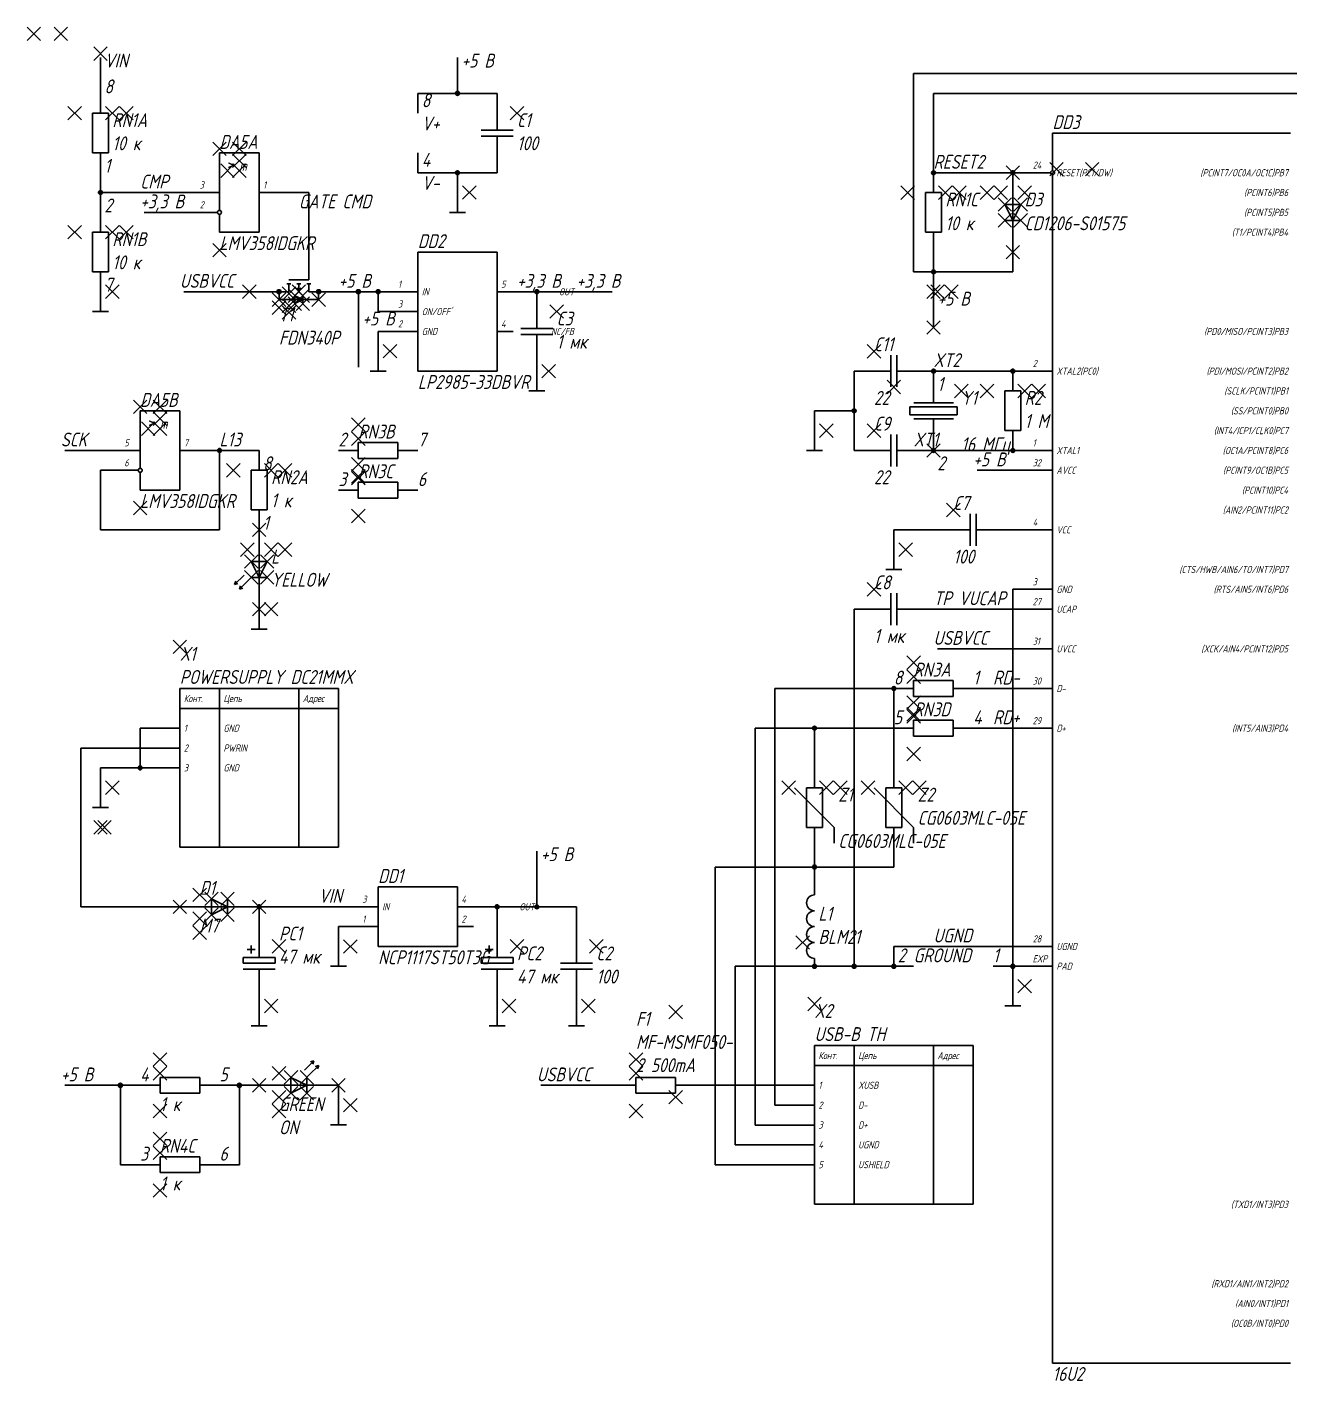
# Model space of a CAD drawing. Header units: inches. Extents: x -505 to -125, y -126 to 96.
# Drawn here: x -505 to -318, y -104.4 to 96 of the extents above; entities that cross this region are included whole.
import ezdxf

# ---------------------------------------------------------------- set-up
doc = ezdxf.new("R2010")
doc.units = ezdxf.units.IN
doc.header["$MEASUREMENT"] = 0
doc.header["$PDMODE"] = 3
doc.header["$PDSIZE"] = -1
doc.layers.add('Layer2', color=2, linetype='Continuous', plot=False)
for name, color, linetype, lineweight in [('Layer4', 4, 'Continuous', 30), ('Layer6', 7, 'Continuous', 35), ('Layer7', 7, 'Continuous', 35), ('Layer8', 7, 'Continuous', 30)]:
    doc.layers.add(name, color=color, linetype=linetype, lineweight=lineweight)
doc.styles.add('1.8', font='gost.shx', dxfattribs={"oblique": 15, "height": 1.8})
doc.styles.add('2.5', font='gost.shx', dxfattribs={"oblique": 15, "height": 2.5})
doc.styles.add('3.5', font='gost.shx', dxfattribs={"oblique": 15, "height": 3.5})

# ---------------------------------------------------------------- blocks, each defined once
blk = doc.blocks.new('132_118_115_114_109_102_95_78_74_45__33__26_1__22__18__Drawing1__201910110942\xa0— копия__201910111819\xa0— копия 12')
at = {"layer": 'Layer2'}
for p in [(0, 0), (5, 3), (8, 2), (12, 2), (20, 0), (5, -3), (8, -2), (12, -2), (5, -6.5)]:
    blk.add_point(p, dxfattribs=at)
at = {"layer": 'Layer4'}
for p, q in [((20, 0), (0, 0)), ((12, 0), (8, 2)), ((8, 2), (8, -2)), ((8, -2), (12, 0)), ((12, 2), (12, -2))]:
    blk.add_line(p, q, dxfattribs=at)
blk = doc.blocks.new('125_79_76_45__33__26_1__22__18__Drawing1__201910110942\xa0— копия__201910111819\xa0— копия 6')
at = {"layer": 'Layer4'}
h = blk.add_hatch(dxfattribs=at)
h.set_pattern_fill('ANSI31', color=256, scale=2)
h.paths.add_polyline_path([(0.5, 0, 1), (-0.5, 0, 1)])
blk.add_circle((0, 0), 0.5, dxfattribs=at)
blk = doc.blocks.new('75_45__33__26_1__22__18__Drawing1__201910110942\xa0— копия__201910111819\xa0— копия 4')
at = {"layer": 'Layer2'}
for p in [(5, 6.5), (5, 3), (5, -6.5)]:
    blk.add_point(p, dxfattribs=at)
at = {"layer": 'Layer4'}
for p, q in [((0, 0), (5, 0)), ((5, 2), (15, 2)), ((5, -2), (5, 2)), ((15, 2), (15, -2)), ((15, 0), (20, 0)), ((15, -2), (5, -2))]:
    blk.add_line(p, q, dxfattribs=at)
blk = doc.blocks.new('23_76_45__33__26_1__22__18__Drawing1__201910110942\xa0— копия__201910111819\xa0— копия 5')
at = {"layer": 'Layer2'}
for p in [(0, 4.5), (0, 1), (0, 0), (9, 0)]:
    blk.add_point(p, dxfattribs=at)
at = {"layer": 'Layer4'}
blk.add_line((0, 0), (9, 0), dxfattribs=at)
blk = doc.blocks.new('133_132_118_115_114_109_102_95_78_74_45__33__26_1__22__18__Drawing1__201910110942\xa0— копия__201910111819\xa0— копия 13')
at = {"layer": 'Layer2'}
for p in [(5, 7), (20, 0)]:
    blk.add_point(p, dxfattribs=at)
at = {"layer": 'Layer4'}
for p, q in [((8, 5), (8, -5)), ((9, 6), (11, 6)), ((9, -6), (9, 6)), ((11, 6), (11, -6)), ((12, -5), (12, 5)), ((8, 0), (0, 0)), ((20, 0), (12, 0)), ((11, -6), (9, -6))]:
    blk.add_line(p, q, dxfattribs=at)
blk = doc.blocks.new('119_117_116_113_75_45__33__26_1__22__18__Drawing1__201910110942\xa0— копия__201910111819\xa0— копия 8')
at = {"layer": 'Layer2'}
blk.add_point((5, -5), dxfattribs=at)
at = {"layer": 'Layer4'}
for p, q in [((0, -9.25), (0, 0)), ((-4, -9.25), (4, -9.25)), ((-4, -10.75), (4, -10.75)), ((0, -20), (0, -10.75))]:
    blk.add_line(p, q, dxfattribs=at)
blk = doc.blocks.new('80_76_45__33__26_1__22__18__Drawing1__201910110942\xa0— копия__201910111819\xa0— копия 5')
at = {"layer": 'Layer2'}
blk.add_point((3, 0), dxfattribs=at)
at = {"layer": 'Layer4'}
for p, q in [((0, -1), (0, -5)), ((-2, -5), (2, -5))]:
    blk.add_line(p, q, dxfattribs=at)
blk = doc.blocks.new('L_COIL_1_')
at = {"layer": 'Layer2'}
blk.add_point((6, 3), dxfattribs=at)
at = {"layer": 'Layer4'}
for p, q in [((0, 0), (2, 0)), ((18, 0), (20, 0))]:
    blk.add_line(p, q, dxfattribs=at)
for centre in [(4, 0), (8, 0), (12, 0), (16, 0)]:
    blk.add_arc(centre, 2, 0, 180, dxfattribs=at)
blk = doc.blocks.new('137_132_118_115_114_109_102_95_78_74_45__33__26_1__22__18__Drawing1__201910110942\xa0— копия__201910111819\xa0— копия 13')
at = {"layer": 'Layer2'}
blk.add_point((-2.5, -7), dxfattribs=at)
at = {"layer": 'Layer4'}
for p, q in [((0, 0), (5, 0)), ((0, -3), (-7.5, -3)), ((-2.5, -5), (-2.5, -3)), ((-0.5, -1), (0.5, -1)), ((0, -1), (0, -3)), ((2, -1), (3, -1)), ((2, -2), (2.5, -3)), ((2.5, -1), (2.5, -3)), ((2.5, -3), (3, -2)), ((4.5, -1), (5.5, -1)), ((5, -1), (5, -3)), ((5, -3), (12.5, -3)), ((7.5, -5), (7.5, -3))]:
    blk.add_line(p, q, dxfattribs=at)
for p in [(-2.5, -3), (7.5, -3)]:
    blk.add_blockref('125_79_76_45__33__26_1__22__18__Drawing1__201910110942\xa0— копия__201910111819\xa0— копия 6', p, dxfattribs=at)
at = {"layer": 'Layer4', "xscale": 0.5, "yscale": 0.5, "zscale": 0.5}
blk.add_blockref('132_118_115_114_109_102_95_78_74_45__33__26_1__22__18__Drawing1__201910110942\xa0— копия__201910111819\xa0— копия 12', (-2.5, -5), dxfattribs=at)
blk = doc.blocks.new('136_132_118_115_114_109_102_95_78_74_45__33__26_1__22__18__Drawing1__201910110942\xa0— копия__201910111819\xa0— копия 13')
at = {"layer": 'Layer2'}
for p in [(0, 0), (5, 3), (8, 2), (12, 2), (20, 0), (5, -3), (8, -2), (12, -2), (5, -6.5)]:
    blk.add_point(p, dxfattribs=at)
at = {"layer": 'Layer4'}
for p, q in [((13.8, 6.2), (11.4, 3.8)), ((15, 5), (12.6, 2.6)), ((12.95, 5.92), (13.8, 6.2)), ((13.8, 6.2), (13.52, 5.35)), ((14.15, 4.72), (15, 5)), ((15, 5), (14.72, 4.15)), ((20, 0), (0, 0)), ((12, 0), (8, 2)), ((8, 2), (8, -2)), ((8, -2), (12, 0)), ((12, 2), (12, -2))]:
    blk.add_line(p, q, dxfattribs=at)
blk = doc.blocks.new('134_119_117_116_113_75_45__33__26_1__22__18__Drawing1__201910110942\xa0— копия__201910111819\xa0— копия 9')
at = {"layer": 'Layer2'}
blk.add_point((5, -5), dxfattribs=at)
at = {"layer": 'Layer4'}
for p, q in [((0, -7.75), (0, 0)), ((-1, -5.75), (-3, -5.75)), ((-2, -4.75), (-2, -6.75)), ((-4, -9.25), (-4, -7.75)), ((-4, -7.75), (4, -7.75)), ((-4, -9.25), (4, -9.25)), ((4, -7.75), (4, -9.25)), ((-4, -10.75), (4, -10.75)), ((0, -20), (0, -10.75))]:
    blk.add_line(p, q, dxfattribs=at)

msp = doc.modelspace()

# ---------------------------------------------------------------- linework, layer by layer
at = {"layer": 'Layer2'}
for p in [(-504, 95), (-500, 95), (-494.13, 92.06), (-476.51, 77.97), (-473.57, 77.97), (-473.57, 76.21), (-475.33, 74.74), (-473.57, 74.74), (-352.59, 74.97), (-347.3, 74.97), (-476.51, 62.99), (-472.1, 56.83), (-464.76, 56.83), (-376.67, 42.73), (-488.25, 39.79), (-485.32, 39.79), (-485.32, 38.03), (-487.08, 36.56), (-485.32, 36.56), (-488.25, 24.82), (-482.38, 4.26), (-494.13, -22.46), (-493.54, -22.46), (-388.41, -48.6), (-408.97, -49.77), (-408.97, -62.4)]:
    msp.add_point(p, dxfattribs=at)
at = {"layer": 'Layer4'}
for p, q in [((-494.13, 86.19), (-494.13, 91.48)), ((-441.27, 86.19), (-441.27, 91.48)), ((-373.73, 89.13), (-306.19, 89.13)), ((-373.73, 59.76), (-373.73, 89.13)), ((-447.14, 86.19), (-447.14, 83.25)), ((-447.14, 86.19), (-435.4, 86.19)), ((-370.79, 86.19), (-303.25, 86.19)), ((-370.79, 74.44), (-370.79, 86.19)), ((-317.94, 80.32), (-353.17, 80.32)), ((-353.17, 80.32), (-353.17, 74.74)), ((-470.63, 77.38), (-476.51, 77.38)), ((-476.51, 77.38), (-476.51, 68.87)), ((-470.63, 77.38), (-470.63, 65.63)), ((-447.14, 77.38), (-447.14, 74.44)), ((-494.13, 68.57), (-494.13, 74.44)), ((-447.14, 74.44), (-435.4, 74.44)), ((-441.27, 70.92), (-441.27, 74.44)), ((-355.52, 74.44), (-370.79, 74.44)), ((-355.52, 74.44), (-353.47, 74.44)), ((-353.17, 74.15), (-353.17, -101.75)), ((-478.86, 71.51), (-494.13, 71.51)), ((-476.51, 71.51), (-478.86, 71.51)), ((-467.7, 71.51), (-470.63, 71.51)), ((-463.29, 71.51), (-467.7, 71.51)), ((-463.29, 58.59), (-463.29, 71.51)), ((-482.38, 68.57), (-487.67, 68.57)), ((-479.44, 68.57), (-482.38, 68.57)), ((-479.44, 68.57), (-476.8, 68.57)), ((-476.51, 65.63), (-476.51, 68.28)), ((-470.63, 65.63), (-476.51, 65.63)), ((-447.14, 62.7), (-447.14, 45.08)), ((-447.14, 62.7), (-435.4, 62.7)), ((-435.4, 45.08), (-435.4, 62.7)), ((-370.79, 62.7), (-370.79, 56.83)), ((-359.05, 62.7), (-359.05, 59.76)), ((-359.05, 59.76), (-373.73, 59.76)), ((-494.13, 56.24), (-494.13, 56.83)), ((-476.51, 56.83), (-481.79, 56.83)), ((-476.51, 56.83), (-470.63, 56.83)), ((-458.89, 56.83), (-449.49, 56.83)), ((-455.95, 50.95), (-455.95, 56.83)), ((-453.02, 53.89), (-453.02, 56.83)), ((-447.14, 56.83), (-449.49, 56.83)), ((-435.4, 56.83), (-433.05, 56.83)), ((-433.05, 56.83), (-423.65, 56.83)), ((-423.65, 56.83), (-418.37, 56.83)), ((-449.49, 53.89), (-453.02, 53.89)), ((-447.14, 53.89), (-449.49, 53.89)), ((-455.95, 50.95), (-455.95, 45.67)), ((-449.49, 50.95), (-453.02, 50.95)), ((-453.02, 50.95), (-453.02, 47.43)), ((-447.14, 50.95), (-449.49, 50.95)), ((-435.4, 50.95), (-433.05, 50.95)), ((-435.4, 45.08), (-447.14, 45.08)), ((-429.52, 45.08), (-429.52, 44.49)), ((-382.54, 45.08), (-382.54, 33.33)), ((-355.52, 45.08), (-370.79, 45.08)), ((-353.17, 45.08), (-355.52, 45.08)), ((-482.38, 39.21), (-488.25, 39.21)), ((-488.25, 39.21), (-488.25, 30.69)), ((-482.38, 39.21), (-482.38, 27.46)), ((-388.41, 35.68), (-388.41, 39.21)), ((-388.41, 39.21), (-382.54, 39.21)), ((-494.13, 33.33), (-499.41, 33.33)), ((-494.13, 33.33), (-490.6, 33.33)), ((-488.25, 33.33), (-490.6, 33.33)), ((-479.44, 33.33), (-482.38, 33.33)), ((-479.44, 33.33), (-470.63, 33.33)), ((-476.51, 21.59), (-476.51, 33.33)), ((-370.79, 33.33), (-355.52, 33.33)), ((-353.17, 33.33), (-355.52, 33.33)), ((-491.19, 30.4), (-494.13, 30.4)), ((-494.13, 30.4), (-494.13, 21.59)), ((-491.19, 30.4), (-488.55, 30.4)), ((-488.25, 27.46), (-488.25, 30.1)), ((-359.05, 30.4), (-364.33, 30.4)), ((-359.05, 30.4), (-355.52, 30.4)), ((-353.17, 30.4), (-355.52, 30.4)), ((-482.38, 27.46), (-488.25, 27.46)), ((-476.51, 21.59), (-494.13, 21.59)), ((-376.67, 18.06), (-376.67, 21.59)), ((-376.67, 21.59), (-370.79, 21.59)), ((-359.05, 21.59), (-355.52, 21.59)), ((-353.17, 21.59), (-355.52, 21.59)), ((-359.05, 12.78), (-355.52, 12.78)), ((-359.05, 12.78), (-359.05, -46.54)), ((-353.17, 12.78), (-355.52, 12.78)), ((-470.63, 9.25), (-470.63, 9.84)), ((-382.54, -43.02), (-382.54, 9.84)), ((-370.79, 9.84), (-355.52, 9.84)), ((-353.17, 9.84), (-355.52, 9.84)), ((-364.92, 3.97), (-370.21, 3.97)), ((-364.92, 3.97), (-355.52, 3.97)), ((-353.17, 3.97), (-355.52, 3.97)), ((-482.38, -1.9), (-482.38, -25.4)), ((-458.89, -1.9), (-482.38, -1.9)), ((-476.51, -1.9), (-476.51, -25.4)), ((-464.76, -1.9), (-464.76, -25.4)), ((-458.89, -25.4), (-458.89, -1.9)), ((-376.67, -1.9), (-394.29, -1.9)), ((-394.29, -63.57), (-394.29, -1.9)), ((-376.67, -13.65), (-376.67, -1.9)), ((-364.92, -1.9), (-355.52, -1.9)), ((-353.17, -1.9), (-355.52, -1.9)), ((-458.89, -4.84), (-482.38, -4.84)), ((-485.32, -7.78), (-488.25, -7.78)), ((-488.25, -7.78), (-488.25, -13.65)), ((-482.38, -7.78), (-485.32, -7.78)), ((-376.67, -7.78), (-397.22, -7.78)), ((-397.22, -66.51), (-397.22, -7.78)), ((-388.41, -13.65), (-388.41, -7.78)), ((-364.92, -7.78), (-355.52, -7.78)), ((-353.17, -7.78), (-355.52, -7.78)), ((-485.32, -10.71), (-497.06, -10.71)), ((-497.06, -10.71), (-497.06, -34.21)), ((-482.38, -10.71), (-485.32, -10.71)), ((-494.13, -17.17), (-494.13, -13.65)), ((-494.13, -13.65), (-485.32, -13.65)), ((-482.38, -13.65), (-485.32, -13.65)), ((-391.35, -16.59), (-385.48, -22.46)), ((-379.6, -16.59), (-373.73, -22.46)), ((-385.48, -22.46), (-385.48, -24.81)), ((-373.73, -22.46), (-373.73, -24.81)), ((-482.38, -25.4), (-458.89, -25.4)), ((-429.52, -31.27), (-429.52, -25.98)), ((-388.41, -31.27), (-388.41, -25.4)), ((-376.67, -25.4), (-376.67, -28.33)), ((-376.67, -28.33), (-403.1, -28.33)), ((-403.1, -72.38), (-403.1, -28.33)), ((-453.02, -31.27), (-453.02, -40.08)), ((-441.27, -31.27), (-453.02, -31.27)), ((-441.27, -40.08), (-441.27, -31.27)), ((-429.52, -31.27), (-429.52, -34.21)), ((-497.06, -34.21), (-482.38, -34.21)), ((-470.63, -34.21), (-455.37, -34.21)), ((-470.63, -37.14), (-470.63, -34.21)), ((-453.02, -34.21), (-455.37, -34.21)), ((-441.27, -34.21), (-438.92, -34.21)), ((-438.92, -34.21), (-423.65, -34.21)), ((-435.4, -37.14), (-435.4, -34.21)), ((-423.65, -34.21), (-423.65, -37.14)), ((-458.89, -40.67), (-458.89, -37.14)), ((-458.89, -37.14), (-455.37, -37.14)), ((-453.02, -37.14), (-455.37, -37.14)), ((-441.27, -37.14), (-438.92, -37.14)), ((-453.02, -40.08), (-441.27, -40.08)), ((-355.52, -40.08), (-376.67, -40.08)), ((-376.67, -40.08), (-376.67, -43.02)), ((-353.17, -40.08), (-355.52, -40.08)), ((-373.73, -43.02), (-400.16, -43.02)), ((-400.16, -69.44), (-400.16, -43.02)), ((-361.98, -43.02), (-355.52, -43.02)), ((-353.17, -43.02), (-355.52, -43.02)), ((-470.63, -49.48), (-470.63, -48.89)), ((-435.4, -49.48), (-435.4, -48.89)), ((-423.65, -48.89), (-423.65, -49.48)), ((-388.41, -54.76), (-388.41, -78.25)), ((-364.92, -54.76), (-388.41, -54.76)), ((-382.54, -54.76), (-382.54, -78.25)), ((-370.79, -54.76), (-370.79, -78.25)), ((-364.92, -78.25), (-364.92, -54.76)), ((-364.92, -57.7), (-388.41, -57.7)), ((-494.13, -60.63), (-499.41, -60.63)), ((-494.13, -60.63), (-488.25, -60.63)), ((-491.19, -72.38), (-491.19, -60.63)), ((-476.51, -60.63), (-470.63, -60.63)), ((-473.57, -72.38), (-473.57, -60.63)), ((-458.89, -60.63), (-458.89, -64.16)), ((-423.65, -60.63), (-428.94, -60.63)), ((-423.65, -60.63), (-417.78, -60.63)), ((-406.03, -60.63), (-391.35, -60.63)), ((-388.41, -60.63), (-391.35, -60.63)), ((-394.29, -63.57), (-391.35, -63.57)), ((-388.41, -63.57), (-391.35, -63.57)), ((-397.22, -66.51), (-391.35, -66.51)), ((-388.41, -66.51), (-391.35, -66.51)), ((-391.35, -69.44), (-400.16, -69.44)), ((-388.41, -69.44), (-391.35, -69.44)), ((-488.25, -72.38), (-491.19, -72.38)), ((-476.51, -72.38), (-473.57, -72.38)), ((-391.35, -72.38), (-403.1, -72.38)), ((-391.35, -72.38), (-388.41, -72.38)), ((-388.41, -78.25), (-364.92, -78.25)), ((-353.17, -101.75), (-317.94, -101.75))]:
    msp.add_line(p, q, dxfattribs=at)
for centre in [(-353.17, 74.44), (-476.51, 68.57), (-488.25, 30.4)]:
    msp.add_circle(centre, 0.294, dxfattribs=at)

# ---------------------------------------------------------------- block references
at = {"layer": 'Layer4', "yscale": 0.5873015873015873, "zscale": 0.5873015873015873}
for name, p, xscale, rotation in [('75_45__33__26_1__22__18__Drawing1__201910110942\xa0— копия__201910111819\xa0— копия 4', (-494.13, 86.19), 0.5873015873015873, 270), ('75_45__33__26_1__22__18__Drawing1__201910110942\xa0— копия__201910111819\xa0— копия 4', (-370.79, 74.44), 0.5873015873015873, 270), ('132_118_115_114_109_102_95_78_74_45__33__26_1__22__18__Drawing1__201910110942\xa0— копия__201910111819\xa0— копия 12', (-359.05, 74.44), 0.5873015873015873, 270), ('75_45__33__26_1__22__18__Drawing1__201910110942\xa0— копия__201910111819\xa0— копия 4', (-494.13, 68.57), 0.5873015873015873, 270), ('23_76_45__33__26_1__22__18__Drawing1__201910110942\xa0— копия__201910111819\xa0— копия 5', (-370.79, 56.83), 0.5873015873015873, 270), ('119_117_116_113_75_45__33__26_1__22__18__Drawing1__201910110942\xa0— копия__201910111819\xa0— копия 8', (-382.54, 45.08), 0.5873015873015873, 90), ('133_132_118_115_114_109_102_95_78_74_45__33__26_1__22__18__Drawing1__201910110942\xa0— копия__201910111819\xa0— копия 13', (-370.79, 45.08), 0.5873015873015873, 270), ('75_45__33__26_1__22__18__Drawing1__201910110942\xa0— копия__201910111819\xa0— копия 4', (-359.05, 45.08), 0.5873015873015873, 270), ('119_117_116_113_75_45__33__26_1__22__18__Drawing1__201910110942\xa0— копия__201910111819\xa0— копия 8', (-382.54, 33.33), 0.5873015873015873, 90), ('75_45__33__26_1__22__18__Drawing1__201910110942\xa0— копия__201910111819\xa0— копия 4', (-470.63, 33.33), 0.5873015873015873, 270), ('119_117_116_113_75_45__33__26_1__22__18__Drawing1__201910110942\xa0— копия__201910111819\xa0— копия 8', (-370.79, 21.59), 0.5873015873015873, 90), ('136_132_118_115_114_109_102_95_78_74_45__33__26_1__22__18__Drawing1__201910110942\xa0— копия__201910111819\xa0— копия 13', (-470.63, 21.59), -0.5873015873015873, 90), ('119_117_116_113_75_45__33__26_1__22__18__Drawing1__201910110942\xa0— копия__201910111819\xa0— копия 8', (-382.54, 9.84), 0.5873015873015873, 90), ('75_45__33__26_1__22__18__Drawing1__201910110942\xa0— копия__201910111819\xa0— копия 4', (-388.41, -13.65), 0.5873015873015873, 270), ('75_45__33__26_1__22__18__Drawing1__201910110942\xa0— копия__201910111819\xa0— копия 4', (-376.67, -13.65), 0.5873015873015873, 270), ('L_COIL_1_', (-388.41, -43.02), 0.5873015873015873, 90)]:
    msp.add_blockref(name, p, dxfattribs=dict(at, xscale=xscale, rotation=rotation))
at = {"layer": 'Layer4', "xscale": 0.5873015873015873, "yscale": 0.5873015873015873, "zscale": 0.5873015873015873}
for name, p in [('125_79_76_45__33__26_1__22__18__Drawing1__201910110942\xa0— копия__201910111819\xa0— копия 6', (-441.27, 86.19)), ('119_117_116_113_75_45__33__26_1__22__18__Drawing1__201910110942\xa0— копия__201910111819\xa0— копия 8', (-435.4, 86.19)), ('125_79_76_45__33__26_1__22__18__Drawing1__201910110942\xa0— копия__201910111819\xa0— копия 6', (-441.27, 74.44)), ('125_79_76_45__33__26_1__22__18__Drawing1__201910110942\xa0— копия__201910111819\xa0— копия 6', (-370.79, 74.44)), ('125_79_76_45__33__26_1__22__18__Drawing1__201910110942\xa0— копия__201910111819\xa0— копия 6', (-359.05, 74.44)), ('80_76_45__33__26_1__22__18__Drawing1__201910110942\xa0— копия__201910111819\xa0— копия 5', (-441.27, 71.51)), ('125_79_76_45__33__26_1__22__18__Drawing1__201910110942\xa0— копия__201910111819\xa0— копия 6', (-494.13, 71.51)), ('137_132_118_115_114_109_102_95_78_74_45__33__26_1__22__18__Drawing1__201910110942\xa0— копия__201910111819\xa0— копия 13', (-466.23, 58.59)), ('125_79_76_45__33__26_1__22__18__Drawing1__201910110942\xa0— копия__201910111819\xa0— копия 6', (-370.79, 59.76)), ('80_76_45__33__26_1__22__18__Drawing1__201910110942\xa0— копия__201910111819\xa0— копия 5', (-494.13, 56.83)), ('125_79_76_45__33__26_1__22__18__Drawing1__201910110942\xa0— копия__201910111819\xa0— копия 6', (-455.95, 56.83)), ('125_79_76_45__33__26_1__22__18__Drawing1__201910110942\xa0— копия__201910111819\xa0— копия 6', (-453.02, 56.83)), ('119_117_116_113_75_45__33__26_1__22__18__Drawing1__201910110942\xa0— копия__201910111819\xa0— копия 8', (-429.52, 56.83)), ('125_79_76_45__33__26_1__22__18__Drawing1__201910110942\xa0— копия__201910111819\xa0— копия 6', (-429.52, 56.83)), ('80_76_45__33__26_1__22__18__Drawing1__201910110942\xa0— копия__201910111819\xa0— копия 5', (-453.02, 48.02)), ('80_76_45__33__26_1__22__18__Drawing1__201910110942\xa0— копия__201910111819\xa0— копия 5', (-429.52, 45.08)), ('125_79_76_45__33__26_1__22__18__Drawing1__201910110942\xa0— копия__201910111819\xa0— копия 6', (-370.79, 45.08)), ('125_79_76_45__33__26_1__22__18__Drawing1__201910110942\xa0— копия__201910111819\xa0— копия 6', (-359.05, 45.08)), ('75_45__33__26_1__22__18__Drawing1__201910110942\xa0— копия__201910111819\xa0— копия 4', (-458.89, 33.33)), ('125_79_76_45__33__26_1__22__18__Drawing1__201910110942\xa0— копия__201910111819\xa0— копия 6', (-382.54, 39.21)), ('80_76_45__33__26_1__22__18__Drawing1__201910110942\xa0— копия__201910111819\xa0— копия 5', (-388.41, 36.27)), ('125_79_76_45__33__26_1__22__18__Drawing1__201910110942\xa0— копия__201910111819\xa0— копия 6', (-476.51, 33.33)), ('75_45__33__26_1__22__18__Drawing1__201910110942\xa0— копия__201910111819\xa0— копия 4', (-458.89, 27.46)), ('125_79_76_45__33__26_1__22__18__Drawing1__201910110942\xa0— копия__201910111819\xa0— копия 6', (-370.79, 33.33)), ('125_79_76_45__33__26_1__22__18__Drawing1__201910110942\xa0— копия__201910111819\xa0— копия 6', (-359.05, 33.33)), ('80_76_45__33__26_1__22__18__Drawing1__201910110942\xa0— копия__201910111819\xa0— копия 5', (-376.67, 18.65)), ('80_76_45__33__26_1__22__18__Drawing1__201910110942\xa0— копия__201910111819\xa0— копия 5', (-470.63, 9.84)), ('75_45__33__26_1__22__18__Drawing1__201910110942\xa0— копия__201910111819\xa0— копия 4', (-376.67, -1.9)), ('125_79_76_45__33__26_1__22__18__Drawing1__201910110942\xa0— копия__201910111819\xa0— копия 6', (-376.67, -1.9)), ('75_45__33__26_1__22__18__Drawing1__201910110942\xa0— копия__201910111819\xa0— копия 4', (-376.67, -7.78)), ('125_79_76_45__33__26_1__22__18__Drawing1__201910110942\xa0— копия__201910111819\xa0— копия 6', (-388.41, -7.78)), ('125_79_76_45__33__26_1__22__18__Drawing1__201910110942\xa0— копия__201910111819\xa0— копия 6', (-488.25, -13.65)), ('80_76_45__33__26_1__22__18__Drawing1__201910110942\xa0— копия__201910111819\xa0— копия 5', (-494.13, -16.59)), ('125_79_76_45__33__26_1__22__18__Drawing1__201910110942\xa0— копия__201910111819\xa0— копия 6', (-388.41, -28.33)), ('132_118_115_114_109_102_95_78_74_45__33__26_1__22__18__Drawing1__201910110942\xa0— копия__201910111819\xa0— копия 12', (-482.38, -34.21)), ('125_79_76_45__33__26_1__22__18__Drawing1__201910110942\xa0— копия__201910111819\xa0— копия 6', (-470.63, -34.21)), ('125_79_76_45__33__26_1__22__18__Drawing1__201910110942\xa0— копия__201910111819\xa0— копия 6', (-435.4, -34.21)), ('125_79_76_45__33__26_1__22__18__Drawing1__201910110942\xa0— копия__201910111819\xa0— копия 6', (-429.52, -34.21)), ('134_119_117_116_113_75_45__33__26_1__22__18__Drawing1__201910110942\xa0— копия__201910111819\xa0— копия 9', (-470.63, -37.14)), ('134_119_117_116_113_75_45__33__26_1__22__18__Drawing1__201910110942\xa0— копия__201910111819\xa0— копия 9', (-435.4, -37.14)), ('119_117_116_113_75_45__33__26_1__22__18__Drawing1__201910110942\xa0— копия__201910111819\xa0— копия 8', (-423.65, -37.14)), ('80_76_45__33__26_1__22__18__Drawing1__201910110942\xa0— копия__201910111819\xa0— копия 5', (-458.89, -40.08)), ('125_79_76_45__33__26_1__22__18__Drawing1__201910110942\xa0— копия__201910111819\xa0— копия 6', (-388.41, -43.02)), ('125_79_76_45__33__26_1__22__18__Drawing1__201910110942\xa0— копия__201910111819\xa0— копия 6', (-382.54, -43.02)), ('125_79_76_45__33__26_1__22__18__Drawing1__201910110942\xa0— копия__201910111819\xa0— копия 6', (-376.67, -43.02)), ('125_79_76_45__33__26_1__22__18__Drawing1__201910110942\xa0— копия__201910111819\xa0— копия 6', (-359.05, -43.02)), ('80_76_45__33__26_1__22__18__Drawing1__201910110942\xa0— копия__201910111819\xa0— копия 5', (-359.05, -45.95)), ('80_76_45__33__26_1__22__18__Drawing1__201910110942\xa0— копия__201910111819\xa0— копия 5', (-470.63, -48.89)), ('80_76_45__33__26_1__22__18__Drawing1__201910110942\xa0— копия__201910111819\xa0— копия 5', (-435.4, -48.89)), ('80_76_45__33__26_1__22__18__Drawing1__201910110942\xa0— копия__201910111819\xa0— копия 5', (-423.65, -48.89)), ('75_45__33__26_1__22__18__Drawing1__201910110942\xa0— копия__201910111819\xa0— копия 4', (-488.25, -60.63)), ('75_45__33__26_1__22__18__Drawing1__201910110942\xa0— копия__201910111819\xa0— копия 4', (-417.78, -60.63)), ('136_132_118_115_114_109_102_95_78_74_45__33__26_1__22__18__Drawing1__201910110942\xa0— копия__201910111819\xa0— копия 13', (-470.63, -60.63)), ('125_79_76_45__33__26_1__22__18__Drawing1__201910110942\xa0— копия__201910111819\xa0— копия 6', (-491.19, -60.63)), ('125_79_76_45__33__26_1__22__18__Drawing1__201910110942\xa0— копия__201910111819\xa0— копия 6', (-473.57, -60.63)), ('80_76_45__33__26_1__22__18__Drawing1__201910110942\xa0— копия__201910111819\xa0— копия 5', (-458.89, -63.57)), ('75_45__33__26_1__22__18__Drawing1__201910110942\xa0— копия__201910111819\xa0— копия 4', (-488.25, -72.38))]:
    msp.add_blockref(name, p, dxfattribs=at)

# ---------------------------------------------------------------- texts
at = {"layer": 'Layer6', "lineweight": 35, "style": '2.5'}
for p in [(-475.33, 74.74), (-487.08, 36.56)]:
    msp.add_text('>', height=2.06, dxfattribs=at).set_placement(p)
at = {"layer": 'Layer6', "style": '2.5', "oblique": 15}
for p in [(-473.57, 74.74), (-485.32, 36.56)]:
    msp.add_text('m', height=1.47, dxfattribs=at).set_placement(p)
at = {"layer": 'Layer7', "style": '3.5', "oblique": 15}
for s, height, p in [('VIN', 2.056, (-493.54, 90.01)), ('+5 В ', 2.056, (-440.68, 90.01)), ('8', 2.06, (-493.54, 86.19)), ('DD3 ', 2.056, (-353.17, 80.9)), ('DA5A', 2.056, (-476.51, 77.97)), ('1', 2.06, (-493.54, 74.44)), ('RESET2', 2.056, (-370.79, 75.03)), ('CMP', 2.056, (-488.25, 72.1)), ('2', 2.06, (-493.54, 68.57)), ('+3,3 В', 2.056, (-488.25, 69.16)), ('GATE CMD', 2.056, (-464.76, 69.16)), ('RN1C', 2.056, (-369.03, 69.45)), ('D3 ', 2.056, (-357.29, 69.45)), ('10 к', 2.056, (-369.03, 65.93)), ('CD1206-S01575', 2.0556, (-357.29, 65.93)), ('LMV358IDGKR', 2.0556, (-476.51, 62.99)), ('DD2 ', 2.056, (-447.14, 63.29)), ('7', 2.06, (-493.54, 56.83)), ('USBVCC', 2.056, (-482.38, 57.41)), ('+5 В', 2.056, (-458.89, 57.41)), ('+3,3 В', 2.056, (-432.46, 57.41)), ('+3,3 В', 2.056, (-423.65, 57.41)), ('+5 В', 2.056, (-370.21, 54.77)), ('+5 В', 2.056, (-455.37, 51.83)), ('C11', 2.056, (-379.6, 48.02)), ('XT2', 2.056, (-370.79, 45.67)), ('LP2985-33DBVR', 2.0556, (-447.14, 42.44)), ('1', 2.06, (-370.21, 42.14)), ('DA5B', 2.056, (-488.25, 39.79)), ('C9', 2.056, (-379.6, 36.27)), ('RN3B', 2.056, (-455.95, 35.1)), ('SCK', 2.056, (-500, 33.92)), ('L13', 2.056, (-476.51, 33.92)), ('2', 2.06, (-458.89, 33.92)), ('7', 2.06, (-447.14, 33.92)), ('XT1', 2.056, (-373.73, 33.92)), ('8', 2.06, (-470.05, 30.4)), ('2', 2.06, (-370.21, 30.4)), ('+5 В', 2.056, (-364.92, 30.98)), ('3', 2.06, (-458.89, 28.05)), ('RN3C', 2.056, (-455.95, 29.22)), ('6', 2.06, (-447.14, 28.05)), ('LMV358IDGKR', 2.0556, (-488.25, 24.82)), ('C7', 2.056, (-367.86, 24.52)), ('1', 2.06, (-470.05, 21.59)), ('C8', 2.056, (-379.6, 12.78)), ('TP VUCAP', 2.056, (-370.79, 10.43)), ('USBVCC', 2.056, (-370.79, 4.56)), ('8', 2.06, (-376.67, -1.32)), ('RN3A', 2.056, (-373.73, -0.14)), ('1', 2.06, (-364.92, -1.32)), ('RD-', 2.056, (-361.98, -1.32)), ('RN3D', 2.056, (-373.73, -6.02)), ('5', 2.06, (-376.67, -7.19)), ('4', 2.06, (-364.92, -7.19)), ('RD+', 2.056, (-361.98, -7.19)), ('DD1 ', 2.056, (-453.02, -30.68)), ('D1', 2.056, (-479.44, -32.44)), ('VIN', 2.056, (-461.83, -33.62)), ('UGND', 2.056, (-370.79, -39.49)), ('NCP1117ST50T3G', 2.0556, (-453.02, -42.72)), ('2', 2.06, (-376.08, -42.43)), ('GROUND', 2.056, (-373.73, -42.43)), ('1', 2.06, (-361.98, -42.43)), ('+5 В', 2.056, (-500, -60.05)), ('4', 2.06, (-488.25, -60.05)), ('5', 2.06, (-476.51, -60.05)), ('USBVCC', 2.056, (-429.52, -60.05)), ('3', 2.06, (-488.25, -71.79)), ('RN4C', 2.056, (-485.32, -70.62)), ('6', 2.06, (-476.51, -71.79)), ('16U2', 2.056, (-353.17, -104.39))]:
    msp.add_text(s, height=height, dxfattribs=at).set_placement(p)
at = {"layer": 'Layer7', "attachment_point": 1, "style": '3.5'}
for s, width, heights, insert, char_height in [('8\\PV+', 28.4616, [0], (-446.56, 86.19), 2.056), ('RN1A\\P10 к', 28.4616, [0], (-492.37, 83.25), 2.056), ('C1\\P100 ', 61.8187, [0], (-432.46, 83.25), 2.056), ('4\\PV-', 28.4616, [0], (-446.56, 77.38), 2.056), ('RN1B\\P10 к', 28.4616, [0], (-492.37, 65.63), 2.056), ('T1\\PFDN340P', 39.9955, [0], (-467.7, 54.48), 2.056), ('C3\\P1 мк ', 61.8187, [0], (-426.59, 53.89), 2.056), ('22', 15.945, [0], (-379.6, 42.14), 2.056), ('Y1\\P\\P16 МГц', 53, [0], (-366.68, 42.14), 2.056), ('R2\\P1 М', 28.4616, [0], (-357.29, 42.14), 2.056), ('RN2A\\P1 к', 28.4616, [0], (-468.87, 30.4), 2.056), ('22', 15.945, [0], (-379.6, 30.4), 2.056), ('L\\PYELLOW', 28.4616, [0], (-468.87, 18.65), 2.056), ('100', 15.945, [0], (-367.86, 18.65), 2.056), ('1 мк', 15.945, [0], (-379.6, 6.9), 2.056), ('X1\\PPOWERSUPPLY DC21MMX', 72.7311, [0], (-482.38, 4.26), 2.0556), ('Z1\\P\\PCG0603MLC-05E', 28.4616, [0], (-384.89, -16.59), 2.0556), ('Z2\\PCG0603MLC-05E', 28.4616, [0], (-373.14, -16.59), 2.0556), ('+5 В', 72.0738, [22.94], (-428.94, -25.4), 2.056), ('M7', 27.3788, [0], (-479.44, -35.97), 2.056), ('L1\\PBLM21', 28.4616, [0], (-387.83, -34.21), 2.056), ('PC1\\P47 мк', 20, [0], (-467.7, -37.14), 2.056), ('PC2\\P47 мк', 20, [0], (-432.46, -40.08), 2.056), ('C2\\P100 ', 61.8187, [0], (-420.71, -40.08), 2.056), ('F1\\PMF-MSMF050-\\P2 500mA', 71.7831, [0], (-414.84, -49.77), 2.0556), ('X2\\PUSB-B TH', 45.99, [0], (-388.41, -48.6), 2.056), ('1 к', 27.3788, [0], (-485.32, -62.4), 2.056), ('GREEN\\PON', 15.6749, [0], (-467.7, -62.4), 2.056), ('1 к', 27.3788, [0], (-485.32, -74.14), 2.056)]:
    msp.add_mtext_dynamic_manual_height_columns(s, width=width, gutter_width=17.5, heights=heights, dxfattribs=dict(at, insert=insert, char_height=char_height))
at = {"layer": 'Layer8', "style": '1.8', "oblique": 15}
for s, height, p in [('24', 1.057, (-356.11, 75.03)), ('RESET(PC1/DW)', 1.0571, (-352.59, 73.92)), ('3', 1.06, (-479.44, 72.1)), ('1', 1.06, (-470.05, 72.1)), ('2', 1.06, (-479.44, 69.16)), ('1', 1.06, (-450.08, 57.41)), ('5', 1.06, (-434.81, 57.41)), ('IN', 1.057, (-446.56, 56.3)), ('3', 1.06, (-450.08, 54.48)), ("ON/OFF'", 1.057, (-446.56, 53.36)), ('2', 1.06, (-450.08, 51.54)), ('4', 1.06, (-434.81, 51.54)), ('GND', 1.057, (-446.56, 50.42)), ('2', 1.06, (-356.11, 45.67)), ('XTAL2(PC0)', 1.057, (-352.59, 44.55)), ('5', 1.06, (-490.6, 33.92)), ('7', 1.06, (-481.79, 33.92)), ('1', 1.06, (-356.11, 33.92)), ('XTAL1', 1.057, (-352.59, 32.8)), ('6', 1.06, (-490.6, 30.98)), ('32', 1.057, (-356.11, 30.98)), ('AVCC', 1.057, (-352.59, 29.87)), ('4', 1.06, (-356.11, 22.17)), ('VCC', 1.057, (-352.59, 21.06)), ('3', 1.06, (-356.11, 13.37)), ('GND', 1.057, (-352.59, 12.25)), ('27', 1.057, (-356.11, 10.43)), ('UCAP', 1.057, (-352.59, 9.31)), ('31', 1.057, (-356.11, 4.56)), ('UVCC', 1.057, (-352.59, 3.44)), ('30', 1.057, (-356.11, -1.32)), ('D-', 1.057, (-352.59, -2.43)), ('Конт.', 1.057, (-481.79, -3.9)), ('Цепь', 1.057, (-475.92, -3.9)), ('Адрес', 1.057, (-464.17, -3.9)), ('1', 1.06, (-481.79, -8.31)), ('GND', 1.057, (-475.92, -8.31)), ('29', 1.057, (-356.11, -7.19)), ('D+', 1.057, (-352.59, -8.31)), ('2', 1.06, (-481.79, -11.24)), ('PWRIN', 1.057, (-475.92, -11.24)), ('3', 1.06, (-481.79, -14.18)), ('GND', 1.057, (-475.92, -14.18)), ('3', 1.06, (-455.37, -33.62)), ('IN', 1.057, (-452.43, -34.73)), ('4', 1.06, (-440.68, -33.62)), ('1', 1.06, (-455.37, -36.56)), ('2', 1.06, (-440.68, -36.56)), ('28', 1.057, (-356.11, -39.49)), ('UGND', 1.057, (-352.59, -40.61)), ('EXP', 1.057, (-356.11, -42.43)), ('PAD', 1.057, (-352.59, -43.54)), ('Конт.', 1.057, (-387.83, -56.76)), ('Цепь', 1.057, (-381.95, -56.76)), ('Адрес', 1.057, (-370.21, -56.76)), ('1', 1.06, (-387.83, -61.16)), ('XUSB', 1.057, (-381.95, -61.16)), ('2', 1.06, (-387.83, -64.1)), ('D-', 1.057, (-381.95, -64.1)), ('3', 1.06, (-387.83, -67.04)), ('D+', 1.057, (-381.95, -67.04)), ('4', 1.06, (-387.83, -69.97)), ('UGND', 1.057, (-381.95, -69.97)), ('5', 1.06, (-387.83, -72.91)), ('USHIELD', 1.057, (-381.95, -72.91))]:
    msp.add_text(s, height=height, dxfattribs=at).set_placement(p)
at = {"layer": 'Layer8', "attachment_point": 1, "style": '1.8'}
for s, insert, char_height in [('\\pxqr;(PCINT7/OC0A/OC1C)PB7', (-347.3, 74.97), 1.0571), ('\\pxqr;(PCINT6)PB6', (-347.3, 72.04), 1.0571), ('\\pxqr;(PCINT5)PB5', (-347.3, 69.1), 1.0571), ('\\pxqr;(T1/PCINT4)PB4', (-347.3, 66.16), 1.0571), ('\\pxqr;OUT', (-453.02, 57.35), 1.057), ('\\pxqr;NC/FB', (-453.02, 51.48), 1.0571), ('\\pxqr;(PD0/MISO/PCINT3)PB3', (-347.3, 51.48), 1.0571), ('\\pxqr;(PDI/MOSI/PCINT2)PB2', (-347.3, 45.61), 1.0571), ('\\pxqr;(SCLK/PCINT1)PB1', (-347.3, 42.67), 1.0571), ('\\pxqr;(SS/PCINT0)PB0', (-347.3, 39.73), 1.0571), ('\\pxqr;(INT4/ICP1/CLK0)PC7', (-347.3, 36.8), 1.0571), ('\\pxqr;(OC1A/PCINT8)PC6', (-347.3, 33.86), 1.0571), ('\\pxqr;(PCINT9/OC1B)PC5', (-347.3, 30.93), 1.0571), ('\\pxqr;(PCINT10)PC4', (-347.3, 27.99), 1.0571), ('\\pxqr;(AIN2/PCINT11)PC2', (-347.3, 25.05), 1.0571), ('\\pxqr;(CTS/HWB/AIN6/TO/INT7)PD7', (-347.3, 16.24), 1.0571), ('\\pxqr;(RTS/AIN5/INT6)PD6', (-347.3, 13.31), 1.0571), ('\\pxqr;(XCK/AIN4/PCINT12)PD5', (-347.3, 4.5), 1.0571), ('\\pxqr;(INT5/AIN3)PD4', (-347.3, -7.25), 1.0571), ('\\pxqr;OUT', (-458.89, -33.68), 1.057), ('\\pxqr;(TXD1/INT3)PD3', (-347.3, -77.73), 1.0571), ('\\pxqr;(RXD1/AIN1/INT2)PD2', (-347.3, -89.47), 1.0571), ('\\pxqr;(AIN0/INT1)PD1', (-347.3, -92.41), 1.0571), ('\\pxqr;(OC0B/INT0)PD0', (-347.3, -95.34), 1.0571)]:
    msp.add_mtext_dynamic_manual_height_columns(s, width=29, gutter_width=9, heights=[0], dxfattribs=dict(at, insert=insert, char_height=char_height))

doc.saveas('drawing.dxf')
